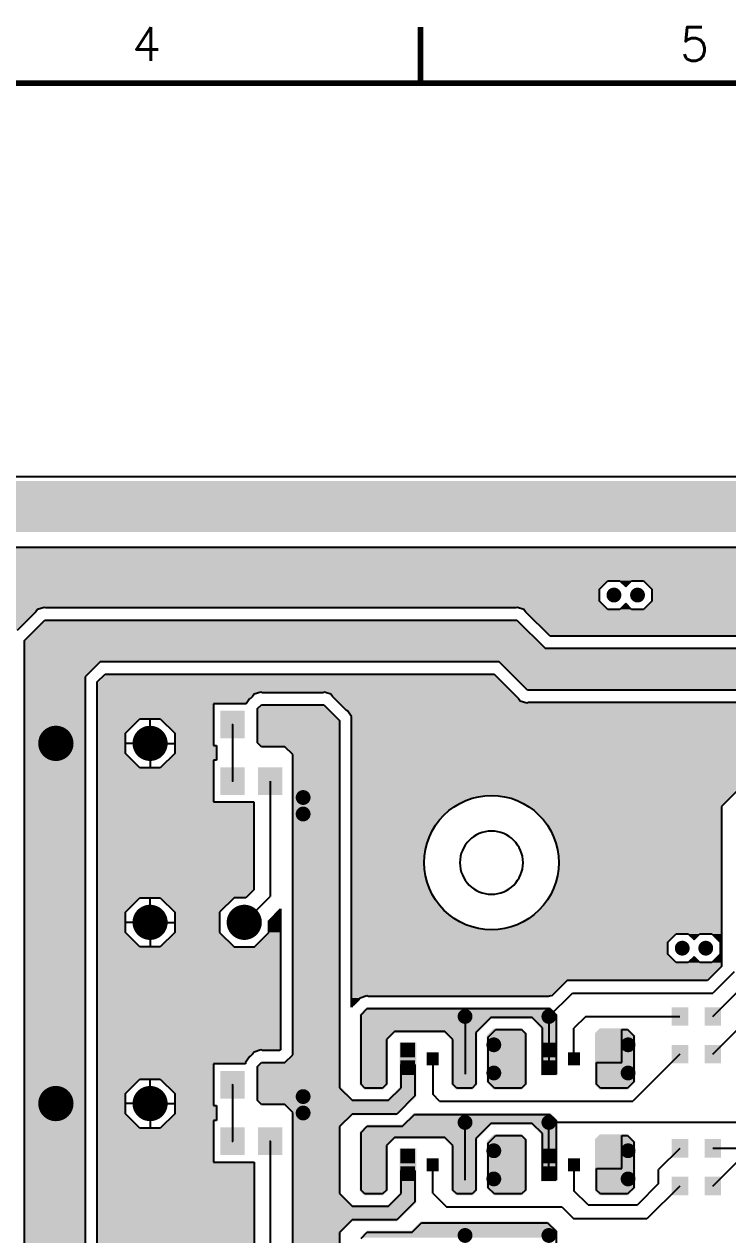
# Model space of a CAD drawing. Extents: x 295 to 953, y 10 to 290.
# Drawn here: x 651.7 to 714.3, y 182.5 to 290.2 of the extents above; entities that cross this region are included whole.
import ezdxf
from ezdxf.enums import TextEntityAlignment as Align

# ---------------------------------------------------------------- set-up
doc = ezdxf.new("R2010")
doc.units = 0
doc.header["$LTSCALE"] = 5
doc.header["$MEASUREMENT"] = 0
doc.layers.get('0').update_dxf_attribs({"linetype": 'CONTINUOUS', "lineweight": 25})
for name, color, linetype in [('L4-BOTTOM_GBR', 6, 'CONTINUOUS'), ('문자', 4, 'CONTINUOUS'), ('테두리', 3, 'CONTINUOUS')]:
    doc.layers.add(name, color=color, linetype=linetype)
doc.styles.get("Standard").update_dxf_attribs({"font": 'simplex.shx'})

# ---------------------------------------------------------------- blocks, each defined once
blk = doc.blocks.new('C')
at = {"layer": '테두리', "const_width": 0.5}
for points in [[(210, 290), (210, 285)], [(15, 285), (15, 15), (405, 15), (405, 285), (15, 285)]]:
    blk.add_lwpolyline(points, dxfattribs=at)
at = {"layer": '문자'}
for s, p in [('4', (185.62, 288.5)), ('5', (234.38, 288.5))]:
    blk.add_text(s, height=3, dxfattribs=at).set_placement(p, align=Align.MIDDLE)

msp = doc.modelspace()

# ---------------------------------------------------------------- linework, layer by layer
at = {"color": 7}
for points, const_width in [([(704.52, 239.44, -1), (703.86, 239.44, -1)], 0.66), ([(706.62, 239.44, -1), (705.96, 239.44, -1)], 0.66), ([(655.31, 226.24, -1), (653.74, 226.24, -1)], 1.57), ([(663.69, 226.24, -1), (662.13, 226.24, -1)], 1.57), ([(670.29, 227.91, -1), (670.2, 227.91, -1)], 0.0838), ([(670.29, 222.88, -1), (670.2, 222.88, -1)], 0.0838), ([(676.86, 221.42, -1), (676.2, 221.42, -1)], 0.66), ([(676.86, 219.95, -1), (676.2, 219.95, -1)], 0.66), ([(663.69, 210.31, -1), (662.13, 210.31, -1)], 1.57), ([(672.07, 210.31, -1), (670.51, 210.31, -1)], 1.57), ([(710.6, 208.01, -1), (709.94, 208.01, -1)], 0.66), ([(712.69, 208.01, -1), (712.03, 208.01, -1)], 0.66), ([(691.27, 201.93, -1), (690.61, 201.93, -1)], 0.66), ([(698.73, 201.93, -1), (698.07, 201.93, -1)], 0.66), ([(693.83, 199.41, -1), (693.17, 199.41, -1)], 0.66), ([(705.78, 199.41, -1), (705.12, 199.41, -1)], 0.66), ([(693.83, 196.9, -1), (693.17, 196.9, -1)], 0.66), ([(705.78, 196.9, -1), (705.12, 196.9, -1)], 0.66), ([(655.31, 194.18, -1), (653.74, 194.18, -1)], 1.57), ([(663.69, 194.18, -1), (662.13, 194.18, -1)], 1.57), ([(670.29, 195.85, -1), (670.2, 195.85, -1)], 0.0838), ([(676.86, 194.8, -1), (676.2, 194.8, -1)], 0.66), ([(676.86, 193.34, -1), (676.2, 193.34, -1)], 0.66), ([(691.27, 192.5, -1), (690.61, 192.5, -1)], 0.66), ([(698.73, 192.5, -1), (698.07, 192.5, -1)], 0.66), ([(670.29, 190.82, -1), (670.2, 190.82, -1)], 0.0838), ([(673.64, 190.82, -1), (673.55, 190.82, -1)], 0.0838), ([(693.83, 189.98, -1), (693.17, 189.98, -1)], 0.66), ([(705.78, 189.98, -1), (705.12, 189.98, -1)], 0.66), ([(693.83, 187.47, -1), (693.17, 187.47, -1)], 0.66), ([(705.78, 187.47, -1), (705.12, 187.47, -1)], 0.66), ([(691.27, 182.44, -1), (690.61, 182.44, -1)], 0.66), ([(698.73, 182.44, -1), (698.07, 182.44, -1)], 0.66)]:
    msp.add_lwpolyline(points, format="xyb", close=True, dxfattribs=dict(at, const_width=const_width))
for points in [[(669.17, 229.15), (669.17, 226.68), (671.32, 229.15), (671.32, 226.68)], [(672.52, 229.15), (672.52, 226.68), (674.67, 229.15), (674.67, 226.68)], [(669.17, 224.12), (669.17, 221.65), (671.32, 224.12), (671.32, 221.65)], [(672.52, 224.12), (672.52, 221.65), (674.67, 224.12), (674.67, 221.65)], [(709.32, 202.75), (709.32, 201.1), (710.8, 202.75), (710.8, 201.1)], [(712.25, 202.75), (712.25, 201.1), (713.73, 202.75), (713.73, 201.1)], [(682.12, 200.59), (682.12, 198.45), (683.6, 200.59), (683.6, 198.45)], [(690.2, 200.59), (690.2, 198.45), (691.69, 200.59), (691.69, 198.45)], [(694.69, 200.59), (694.69, 198.45), (696.17, 200.59), (696.17, 198.45)], [(702.77, 200.59), (702.77, 198.45), (704.26, 200.59), (704.26, 198.45)], [(685.17, 199.6), (685.17, 198.28), (686.49, 199.6), (686.49, 198.28)], [(697.74, 199.6), (697.74, 198.28), (699.06, 199.6), (699.06, 198.28)], [(709.32, 199.4), (709.32, 197.75), (710.8, 199.4), (710.8, 197.75)], [(712.25, 199.4), (712.25, 197.75), (713.73, 199.4), (713.73, 197.75)], [(687.52, 198.73), (687.52, 197.58), (688.59, 198.73), (688.59, 197.58)], [(700.09, 198.73), (700.09, 197.58), (701.16, 198.73), (701.16, 197.58)], [(682.12, 197.87), (682.12, 195.72), (683.6, 197.87), (683.6, 195.72)], [(685.17, 198.03), (685.17, 196.71), (686.49, 198.03), (686.49, 196.71)], [(690.2, 197.87), (690.2, 195.72), (691.69, 197.87), (691.69, 195.72)], [(694.69, 197.87), (694.69, 195.72), (696.17, 197.87), (696.17, 195.72)], [(697.74, 198.03), (697.74, 196.71), (699.06, 198.03), (699.06, 196.71)], [(702.77, 197.87), (702.77, 195.72), (704.26, 197.87), (704.26, 195.72)], [(669.17, 197.09), (669.17, 194.61), (671.32, 197.09), (671.32, 194.61)], [(672.52, 197.09), (672.52, 194.61), (674.67, 197.09), (674.67, 194.61)], [(669.17, 192.06), (669.17, 189.59), (671.32, 192.06), (671.32, 189.59)], [(672.52, 192.06), (672.52, 189.59), (674.67, 192.06), (674.67, 189.59)], [(682.12, 191.16), (682.12, 189.02), (683.6, 191.16), (683.6, 189.02)], [(690.2, 191.16), (690.2, 189.02), (691.69, 191.16), (691.69, 189.02)], [(694.69, 191.16), (694.69, 189.02), (696.17, 191.16), (696.17, 189.02)], [(702.77, 191.16), (702.77, 189.02), (704.26, 191.16), (704.26, 189.02)], [(709.32, 191.02), (709.32, 189.37), (710.8, 191.02), (710.8, 189.37)], [(712.25, 191.02), (712.25, 189.37), (713.73, 191.02), (713.73, 189.37)], [(685.17, 190.17), (685.17, 188.85), (686.49, 190.17), (686.49, 188.85)], [(697.74, 190.17), (697.74, 188.85), (699.06, 190.17), (699.06, 188.85)], [(685.17, 188.6), (685.17, 187.28), (686.49, 188.6), (686.49, 187.28)], [(687.52, 189.3), (687.52, 188.15), (688.59, 189.3), (688.59, 188.15)], [(697.74, 188.6), (697.74, 187.28), (699.06, 188.6), (699.06, 187.28)], [(700.09, 189.3), (700.09, 188.15), (701.16, 189.3), (701.16, 188.15)], [(682.12, 188.44), (682.12, 186.29), (683.6, 188.44), (683.6, 186.29)], [(690.2, 188.44), (690.2, 186.29), (691.69, 188.44), (691.69, 186.29)], [(694.69, 188.44), (694.69, 186.29), (696.17, 188.44), (696.17, 186.29)], [(702.77, 188.44), (702.77, 186.29), (704.26, 188.44), (704.26, 186.29)], [(709.32, 187.67), (709.32, 186.02), (710.8, 187.67), (710.8, 186.02)], [(712.25, 187.67), (712.25, 186.02), (713.73, 187.67), (713.73, 186.02)]]:
    msp.add_solid(points, dxfattribs=at)
at = {"layer": 'L4-BOTTOM_GBR', "color": 7}
for p, q in [((508.78, 250), (868.48, 250)), ((520.38, 243.69), (853.92, 243.69)), ((702.91, 239.97), (703.66, 240.72)), ((703.66, 240.72), (704.72, 240.72)), ((704.72, 240.72), (705.24, 240.2)), ((705.24, 240.2), (705.76, 240.72)), ((705.76, 240.72), (706.82, 240.72)), ((706.82, 240.72), (707.56, 239.97)), ((702.91, 238.91), (702.91, 239.97)), ((707.56, 239.97), (707.56, 238.91)), ((652.89, 238.15), (652.75, 237.96)), ((653.48, 238.34), (652.89, 238.15)), ((653.63, 238.29), (653.48, 238.34)), ((695.45, 238.29), (653.63, 238.29)), ((695.6, 238.34), (695.45, 238.29)), ((696.18, 238.15), (695.6, 238.34)), ((696.32, 237.96), (696.18, 238.15)), ((703.66, 238.16), (702.91, 238.91)), ((704.72, 238.16), (703.66, 238.16)), ((705.24, 238.68), (704.72, 238.16)), ((705.76, 238.16), (705.24, 238.68)), ((706.82, 238.16), (705.76, 238.16)), ((707.56, 238.91), (706.82, 238.16)), ((652.75, 237.96), (651.08, 236.29)), ((651.72, 235.41), (653.53, 237.22)), ((653.53, 237.22), (695.55, 237.22)), ((695.55, 237.22), (698.06, 234.7)), ((698.51, 235.78), (696.32, 237.96)), ((651.72, 157.45), (651.72, 235.41)), ((721.85, 235.78), (698.51, 235.78)), ((698.06, 234.7), (721.95, 234.7)), ((658.46, 233.49), (657.13, 232.16)), ((693.97, 233.49), (658.46, 233.49)), ((696.49, 230.97), (693.97, 233.49)), ((657.13, 232.16), (657.13, 169.61)), ((658.2, 231.71), (658.9, 232.41)), ((658.2, 170.05), (658.2, 231.71)), ((658.9, 232.41), (693.53, 232.41)), ((693.53, 232.41), (695.71, 230.23)), ((672.17, 230.61), (672.03, 230.42)), ((672.76, 230.8), (672.17, 230.61)), ((672.91, 230.75), (672.76, 230.8)), ((678.27, 230.75), (672.91, 230.75)), ((678.42, 230.8), (678.27, 230.75)), ((679, 230.61), (678.42, 230.8)), ((679.14, 230.42), (679, 230.61)), ((721.95, 230.97), (696.49, 230.97)), ((668.55, 229.77), (668.55, 226.06)), ((671.45, 229.77), (668.55, 229.77)), ((671.75, 230.19), (671.45, 229.77)), ((671.83, 230.21), (671.75, 230.19)), ((672.03, 230.42), (671.83, 230.21)), ((672.46, 229.33), (672.81, 229.68)), ((672.81, 229.68), (678.36, 229.68)), ((678.36, 229.68), (679.76, 228.28)), ((680.39, 229.16), (679.14, 230.42)), ((695.71, 230.23), (695.85, 230.04)), ((695.85, 230.04), (696.44, 229.85)), ((696.44, 229.85), (696.59, 229.9)), ((696.59, 229.9), (721.85, 229.9)), ((672.46, 226.29), (672.46, 229.33)), ((680.47, 229.14), (680.39, 229.16)), ((680.83, 228.64), (680.47, 229.14)), ((680.83, 202.75), (680.83, 228.64)), ((660.72, 227.14), (662, 228.42)), ((662, 228.42), (663.81, 228.42)), ((662.91, 226.24), (662.91, 228.42)), ((663.81, 228.42), (665.1, 227.14)), ((670.24, 227.91), (670.24, 222.88)), ((679.76, 228.28), (679.76, 195.59)), ((660.72, 225.33), (660.72, 227.14)), ((665.1, 227.14), (665.1, 225.33)), ((672.81, 225.94), (672.46, 226.29)), ((662.91, 226.24), (660.72, 226.24)), ((662, 224.05), (660.72, 225.33)), ((662.91, 226.24), (662.91, 224.05)), ((662.91, 226.24), (665.1, 226.24)), ((665.1, 225.33), (663.81, 224.05)), ((668.55, 226.06), (668.81, 226.06)), ((668.81, 226.06), (668.81, 224.74)), ((674.9, 225.94), (672.81, 225.94)), ((675.61, 225.24), (674.9, 225.94)), ((675.61, 198.52), (675.61, 225.24)), ((668.55, 224.74), (668.55, 221.03)), ((668.81, 224.74), (668.55, 224.74)), ((717.35, 224.21), (713.76, 220.62)), ((663.81, 224.05), (662, 224.05)), ((673.6, 222.88), (673.6, 212.62)), ((668.55, 221.03), (672.15, 221.03)), ((672.15, 221.03), (672.15, 213.21)), ((689.97, 220.6), (690.47, 220.9)), ((690.47, 220.9), (691.01, 221.15)), ((691.01, 221.15), (691.56, 221.35)), ((691.56, 221.35), (692.13, 221.49)), ((692.13, 221.49), (692.71, 221.58)), ((692.71, 221.58), (693.29, 221.61)), ((693.29, 221.61), (693.88, 221.58)), ((693.88, 221.58), (694.46, 221.49)), ((694.46, 221.49), (695.03, 221.35)), ((695.03, 221.35), (695.58, 221.15)), ((695.58, 221.15), (696.11, 220.9)), ((696.11, 220.9), (696.62, 220.6)), ((688.67, 219.42), (689.06, 219.85)), ((689.06, 219.85), (689.5, 220.25)), ((689.5, 220.25), (689.97, 220.6)), ((696.62, 220.6), (697.09, 220.25)), ((697.09, 220.25), (697.52, 219.85)), ((697.52, 219.85), (697.92, 219.42)), ((713.76, 220.62), (713.76, 206.37)), ((688.02, 218.44), (688.32, 218.95)), ((688.32, 218.95), (688.67, 219.42)), ((697.92, 219.42), (698.27, 218.95)), ((698.27, 218.95), (698.57, 218.44)), ((687.57, 217.36), (687.77, 217.91)), ((687.77, 217.91), (688.02, 218.44)), ((698.57, 218.44), (698.82, 217.91)), ((698.82, 217.91), (699.02, 217.36)), ((687.34, 216.21), (687.43, 216.79)), ((687.43, 216.79), (687.57, 217.36)), ((699.02, 217.36), (699.16, 216.79)), ((699.16, 216.79), (699.25, 216.21)), ((687.31, 215.62), (687.34, 216.21)), ((687.34, 215.04), (687.31, 215.62)), ((699.25, 216.21), (699.28, 215.62)), ((699.28, 215.62), (699.25, 215.04)), ((687.43, 214.46), (687.34, 215.04)), ((687.57, 213.89), (687.43, 214.46)), ((699.16, 214.46), (699.02, 213.89)), ((699.25, 215.04), (699.16, 214.46)), ((687.77, 213.33), (687.57, 213.89)), ((699.02, 213.89), (698.82, 213.33)), ((660.72, 211.22), (662, 212.5)), ((662, 212.5), (663.81, 212.5)), ((662.91, 210.31), (662.91, 212.5)), ((663.81, 212.5), (665.1, 211.22)), ((670.39, 212.5), (669.1, 211.22)), ((671.43, 212.5), (670.39, 212.5)), ((671.29, 210.31), (673.6, 212.62)), ((672.15, 213.21), (671.43, 212.5)), ((688.02, 212.8), (687.77, 213.33)), ((688.32, 212.3), (688.02, 212.8)), ((688.67, 211.83), (688.32, 212.3)), ((698.27, 212.3), (697.92, 211.83)), ((698.57, 212.8), (698.27, 212.3)), ((698.82, 213.33), (698.57, 212.8)), ((660.72, 209.41), (660.72, 211.22)), ((665.1, 211.22), (665.1, 209.41)), ((669.1, 211.22), (669.1, 209.41)), ((673.48, 210.45), (674.53, 211.51)), ((674.53, 211.51), (674.53, 198.97)), ((689.06, 211.39), (688.67, 211.83)), ((689.5, 211), (689.06, 211.39)), ((697.52, 211.39), (697.09, 211)), ((697.92, 211.83), (697.52, 211.39)), ((662.91, 210.31), (660.72, 210.31)), ((662.91, 210.31), (662.91, 208.12)), ((662.91, 210.31), (665.1, 210.31)), ((673.48, 209.41), (673.48, 210.45)), ((689.97, 210.65), (689.5, 211)), ((690.47, 210.35), (689.97, 210.65)), ((691.01, 210.1), (690.47, 210.35)), ((696.11, 210.35), (695.58, 210.1)), ((696.62, 210.65), (696.11, 210.35)), ((697.09, 211), (696.62, 210.65)), ((662, 208.12), (660.72, 209.41)), ((665.1, 209.41), (663.81, 208.12)), ((669.1, 209.41), (670.39, 208.12)), ((672.2, 208.12), (673.48, 209.41)), ((691.56, 209.9), (691.01, 210.1)), ((692.13, 209.75), (691.56, 209.9)), ((692.71, 209.67), (692.13, 209.75)), ((693.29, 209.64), (692.71, 209.67)), ((693.88, 209.67), (693.29, 209.64)), ((694.46, 209.75), (693.88, 209.67)), ((695.03, 209.9), (694.46, 209.75)), ((695.58, 210.1), (695.03, 209.9)), ((708.99, 208.54), (709.74, 209.28)), ((709.74, 209.28), (710.8, 209.28)), ((710.8, 209.28), (711.32, 208.77)), ((711.32, 208.77), (711.83, 209.28)), ((711.83, 209.28), (712.89, 209.28)), ((712.89, 209.28), (713.64, 208.54)), ((663.81, 208.12), (662, 208.12)), ((670.39, 208.12), (672.2, 208.12)), ((708.99, 207.48), (708.99, 208.54)), ((713.64, 208.54), (713.64, 207.48)), ((709.74, 206.73), (708.99, 207.48)), ((711.32, 207.25), (710.8, 206.73)), ((711.83, 206.73), (711.32, 207.25)), ((713.64, 207.48), (712.89, 206.73)), ((710.8, 206.73), (709.74, 206.73)), ((712.89, 206.73), (711.83, 206.73)), ((713.76, 206.37), (712.53, 205.14)), ((714.88, 205.91), (712.99, 204.02)), ((700.03, 205.14), (698.63, 203.73)), ((712.53, 205.14), (700.03, 205.14)), ((712.99, 201.93), (716.34, 205.28)), ((682.19, 203.77), (681.6, 203.57)), ((682.34, 203.72), (682.19, 203.77)), ((698.38, 203.72), (682.34, 203.72)), ((698.53, 203.77), (698.38, 203.72)), ((698.4, 201.93), (700.5, 204.02)), ((698.63, 203.73), (698.53, 203.77)), ((700.5, 204.02), (712.99, 204.02)), ((680.97, 202.95), (680.83, 202.75)), ((681.05, 202.97), (680.97, 202.95)), ((681.46, 203.39), (681.05, 202.97)), ((681.6, 203.57), (681.46, 203.39)), ((681.68, 202.09), (682.24, 202.64)), ((682.24, 202.64), (698.48, 202.64)), ((698.48, 202.64), (699.04, 202.09)), ((712.99, 198.58), (717.6, 203.19)), ((681.68, 195.9), (681.68, 202.09)), ((690.94, 201.93), (690.94, 196.8)), ((693.24, 201.84), (691.91, 200.51)), ((696.91, 201.84), (693.24, 201.84)), ((697.82, 200.93), (696.91, 201.84)), ((698.4, 201.93), (698.4, 197.37)), ((699.04, 202.09), (699.04, 196.81)), ((701.68, 201.93), (700.63, 200.88)), ((701.68, 201.93), (710.06, 201.93)), ((684.65, 200.59), (683.95, 199.88)), ((689.15, 200.59), (684.65, 200.59)), ((689.86, 199.88), (689.15, 200.59)), ((691.91, 200.51), (691.91, 195.9)), ((693, 200.08), (693.67, 200.76)), ((693.67, 200.76), (695.97, 200.76)), ((695.97, 200.76), (696.31, 200.41)), ((697.82, 196.81), (697.82, 200.93)), ((700.63, 198.16), (700.63, 200.88)), ((704.88, 200.76), (705.4, 200.76)), ((704.88, 197.83), (704.88, 200.76)), ((705.4, 200.76), (705.95, 200.2)), ((683.95, 199.88), (683.95, 195.9)), ((689.86, 195.9), (689.86, 199.88)), ((693, 196.11), (693, 200.08)), ((696.31, 200.41), (696.31, 195.9)), ((705.95, 200.2), (705.95, 196.11)), ((671.75, 198.34), (671.39, 197.84)), ((671.83, 198.36), (671.75, 198.34)), ((672.03, 198.57), (671.83, 198.36)), ((672.17, 198.75), (672.03, 198.57)), ((672.76, 198.95), (672.17, 198.75)), ((672.91, 198.9), (672.76, 198.95)), ((674.46, 198.9), (672.91, 198.9)), ((674.53, 198.97), (674.46, 198.9)), ((674.9, 197.82), (675.61, 198.52)), ((710.06, 198.58), (705.87, 194.39)), ((668.55, 197.71), (668.55, 194)), ((671.39, 197.71), (668.55, 197.71)), ((671.39, 197.84), (671.39, 197.71)), ((672.46, 197.48), (672.81, 197.82)), ((672.46, 194.44), (672.46, 197.48)), ((672.81, 197.82), (674.9, 197.82)), ((685.25, 197.66), (686.46, 197.66)), ((685.25, 195.59), (685.25, 197.66)), ((686.46, 197.66), (686.46, 194.86)), ((688.06, 198.16), (688.06, 195.01)), ((702.64, 197.83), (704.88, 197.83)), ((702.64, 195.9), (702.64, 197.83)), ((660.72, 195.08), (662, 196.36)), ((662, 196.36), (663.81, 196.36)), ((662.91, 194.18), (662.91, 196.36)), ((663.81, 196.36), (665.1, 195.08)), ((693.55, 195.56), (693, 196.11)), ((699.04, 196.81), (697.82, 196.81)), ((705.95, 196.11), (705.4, 195.56)), ((660.72, 193.27), (660.72, 195.08)), ((665.1, 195.08), (665.1, 193.27)), ((670.24, 195.85), (670.24, 190.82)), ((679.76, 195.59), (680.88, 194.47)), ((682.03, 195.56), (681.68, 195.9)), ((683.6, 195.56), (682.03, 195.56)), ((683.95, 195.9), (683.6, 195.56)), ((684.12, 194.47), (685.25, 195.59)), ((690.2, 195.56), (689.86, 195.9)), ((691.57, 195.56), (690.2, 195.56)), ((691.91, 195.9), (691.57, 195.56)), ((695.97, 195.56), (693.55, 195.56)), ((696.31, 195.9), (695.97, 195.56)), ((702.98, 195.56), (702.64, 195.9)), ((705.4, 195.56), (702.98, 195.56)), ((662.91, 194.18), (660.72, 194.18)), ((662.91, 194.18), (662.91, 191.99)), ((662.91, 194.18), (665.1, 194.18)), ((668.55, 194), (668.81, 194)), ((668.81, 194), (668.81, 192.68)), ((672.81, 194.09), (672.46, 194.44)), ((674.9, 194.09), (672.81, 194.09)), ((675.61, 193.39), (674.9, 194.09)), ((680.88, 194.47), (684.12, 194.47)), ((686.46, 194.86), (684.86, 193.25)), ((688.68, 194.39), (688.06, 195.01)), ((688.68, 194.39), (705.87, 194.39)), ((662, 191.99), (660.72, 193.27)), ((665.1, 193.27), (663.81, 191.99)), ((675.61, 169.4), (675.61, 193.39)), ((680.88, 193.25), (679.76, 192.13)), ((684.86, 193.25), (680.88, 193.25)), ((685.38, 192.17), (686.43, 193.21)), ((686.43, 193.21), (698.48, 193.21)), ((698.48, 193.21), (699.04, 192.66)), ((663.81, 191.99), (662, 191.99)), ((668.55, 192.68), (668.55, 188.97)), ((668.81, 192.68), (668.55, 192.68)), ((679.76, 192.13), (679.76, 186.16)), ((681.68, 191.61), (682.24, 192.17)), ((682.24, 192.17), (685.38, 192.17)), ((690.94, 187.37), (690.94, 192.5)), ((693.24, 192.41), (691.91, 191.08)), ((696.91, 192.41), (693.24, 192.41)), ((697.82, 191.5), (696.91, 192.41)), ((725.15, 192.5), (698.4, 192.5)), ((698.4, 187.94), (698.4, 192.5)), ((699.04, 192.66), (699.04, 187.38)), ((673.6, 190.82), (673.6, 180.55)), ((681.68, 186.47), (681.68, 191.61)), ((684.65, 191.16), (683.95, 190.45)), ((689.15, 191.16), (684.65, 191.16)), ((689.86, 190.45), (689.15, 191.16)), ((691.91, 191.08), (691.91, 186.47)), ((693, 190.65), (693.67, 191.33)), ((693.67, 191.33), (695.97, 191.33)), ((695.97, 191.33), (696.31, 190.98)), ((696.31, 190.98), (696.31, 186.47)), ((697.82, 187.38), (697.82, 191.5)), ((704.88, 191.33), (705.4, 191.33)), ((704.88, 188.4), (704.88, 191.33)), ((705.4, 191.33), (705.95, 190.77)), ((705.95, 190.77), (705.95, 186.68)), ((683.95, 190.45), (683.95, 186.47)), ((689.86, 186.47), (689.86, 190.45)), ((693, 186.68), (693, 190.65)), ((710.06, 190.19), (708.17, 188.31)), ((724.94, 190.19), (712.99, 190.19)), ((668.55, 188.97), (672.16, 188.97)), ((672.16, 188.97), (672.16, 181.15)), ((688.06, 186.21), (688.06, 188.73)), ((700.63, 188.73), (700.63, 186.42)), ((712.99, 186.84), (715.09, 188.94)), ((685.25, 188.23), (686.46, 188.23)), ((685.25, 186.16), (685.25, 188.23)), ((686.46, 188.23), (686.46, 185.43)), ((702.64, 188.4), (704.88, 188.4)), ((702.64, 186.47), (702.64, 188.4)), ((708.17, 187.05), (708.17, 188.31)), ((682.03, 186.13), (681.68, 186.47)), ((683.95, 186.47), (683.6, 186.13)), ((690.2, 186.13), (689.86, 186.47)), ((691.91, 186.47), (691.57, 186.13)), ((693.55, 186.13), (693, 186.68)), ((696.31, 186.47), (695.97, 186.13)), ((699.04, 187.38), (697.82, 187.38)), ((701.89, 185.16), (700.63, 186.42)), ((702.98, 186.13), (702.64, 186.47)), ((705.95, 186.68), (705.4, 186.13)), ((708.17, 187.05), (706.29, 185.16)), ((710.06, 186.84), (707.12, 183.91)), ((679.76, 186.16), (680.88, 185.04)), ((683.6, 186.13), (682.03, 186.13)), ((684.12, 185.04), (685.25, 186.16)), ((686.46, 185.43), (684.86, 183.82)), ((688.06, 186.21), (689.31, 184.96)), ((691.57, 186.13), (690.2, 186.13)), ((695.97, 186.13), (693.55, 186.13)), ((705.4, 186.13), (702.98, 186.13)), ((680.88, 185.04), (684.12, 185.04)), ((699.58, 184.96), (689.31, 184.96)), ((699.58, 184.96), (700.63, 183.91)), ((701.89, 185.16), (706.29, 185.16)), ((680.88, 183.82), (679.76, 182.7)), ((684.86, 183.82), (680.88, 183.82)), ((686.22, 182.74), (687.06, 183.57)), ((687.06, 183.57), (698.27, 183.57)), ((698.27, 183.57), (699.04, 182.81)), ((707.12, 183.91), (700.63, 183.91)), ((679.76, 182.7), (679.76, 175.68)), ((681.68, 182.18), (682.24, 182.74)), ((682.24, 182.74), (686.22, 182.74)), ((699.04, 182.81), (699.04, 177.12))]:
    msp.add_line(p, q, dxfattribs=at)
for start, end in [(0, 180), (180, 0)]:
    msp.add_arc((693.29, 215.62), 2.81, start, end, dxfattribs=at)
for points in [[(868.07, 246.53), (868.07, 249.18), (505.89, 246.53), (508.53, 249.18)], [(868.07, 249.18), (867.65, 249.59), (508.53, 249.18), (508.94, 249.59)], [(867.65, 249.59), (867.65, 249.59), (508.94, 249.59), (867.65, 249.59)], [(868.07, 245.05), (868.07, 246.53), (505.89, 245.05), (505.89, 246.53)], [(868.07, 245.05), (868.07, 245.05), (856.52, 245.05), (505.89, 245.05)], [(853.92, 243.44), (853.92, 243.69), (520.13, 243.44), (520.38, 243.69)], [(726.41, 240.95), (726.41, 243.38), (517.64, 240.95), (520.07, 243.38)], [(773.43, 243.38), (773.49, 243.44), (520.07, 243.38), (520.13, 243.44)], [(702.91, 239.97), (703.66, 240.72), (516.66, 239.97), (517.41, 240.72)], [(726.41, 240.72), (726.41, 240.95), (517.41, 240.72), (517.64, 240.95)], [(705.76, 240.72), (705.76, 240.72), (704.72, 240.72), (703.66, 240.72)], [(705.24, 240.2), (705.76, 240.72), (705.24, 240.2), (704.72, 240.72)], [(726.41, 240.72), (726.41, 240.72), (706.82, 240.72), (705.76, 240.72)], [(726.41, 239.97), (726.41, 240.72), (707.56, 239.97), (706.82, 240.72)], [(702.91, 239.39), (702.91, 239.97), (516.08, 239.39), (516.66, 239.97)], [(702.91, 239.2), (702.91, 239.39), (629.34, 239.2), (628.75, 239.39)], [(726.41, 238.91), (726.41, 239.97), (707.56, 238.91), (707.56, 239.97)], [(702.91, 239.01), (702.91, 239.2), (629.48, 239.01), (629.34, 239.2)], [(702.91, 238.91), (702.91, 239.01), (629.58, 238.91), (629.48, 239.01)], [(703.48, 238.34), (702.91, 238.91), (630.14, 238.34), (629.58, 238.91)], [(653.38, 238.31), (653.48, 238.34), (630.18, 238.31), (630.14, 238.34)], [(653.38, 238.31), (653.38, 238.31), (641.95, 238.31), (640.07, 238.31)], [(652.89, 238.15), (653.38, 238.31), (642.11, 238.15), (641.95, 238.31)], [(652.75, 237.96), (652.89, 238.15), (642.3, 237.96), (642.11, 238.15)], [(695.45, 238.29), (695.6, 238.34), (653.63, 238.29), (653.48, 238.34)], [(703.66, 238.16), (703.48, 238.34), (696.15, 238.16), (695.6, 238.34)], [(726.41, 238.15), (726.41, 238.16), (696.18, 238.15), (696.15, 238.16)], [(726.41, 238.02), (726.41, 238.15), (696.28, 238.02), (696.18, 238.15)], [(705.76, 238.16), (705.24, 238.68), (704.72, 238.16), (705.24, 238.68)], [(726.41, 238.16), (726.41, 238.91), (706.82, 238.16), (707.56, 238.91)], [(651.77, 236.98), (652.75, 237.96), (643.28, 236.98), (642.3, 237.96)], [(697.36, 235.41), (695.55, 237.22), (651.72, 235.41), (653.53, 237.22)], [(695.55, 237.22), (695.55, 237.22), (653.53, 237.22), (695.55, 237.22)], [(740.11, 237.96), (740.05, 238.02), (696.32, 237.96), (696.28, 238.02)], [(740.49, 237.58), (740.11, 237.96), (696.7, 237.58), (696.32, 237.96)], [(742.77, 235.83), (742.77, 237.58), (698.46, 235.83), (696.7, 237.58)], [(651.08, 236.29), (651.77, 236.98), (643.28, 236.29), (643.28, 236.98)], [(698.06, 234.7), (697.36, 235.41), (651.72, 234.7), (651.72, 235.41)], [(721.85, 235.78), (722, 235.83), (698.51, 235.78), (698.46, 235.83)], [(722.51, 234.15), (721.95, 234.7), (651.72, 234.15), (651.72, 234.7)], [(722.51, 233.49), (722.51, 234.15), (651.72, 233.49), (651.72, 234.15)], [(657.13, 232.16), (658.46, 233.49), (651.72, 232.16), (651.72, 233.49)], [(722.51, 233.49), (722.51, 233.49), (693.97, 233.49), (658.46, 233.49)], [(722.51, 231.53), (722.51, 233.49), (695.93, 231.53), (693.97, 233.49)], [(657.13, 169.61), (657.13, 232.16), (651.72, 169.61), (651.72, 232.16)], [(694.23, 231.71), (693.53, 232.41), (658.2, 231.71), (658.9, 232.41)], [(695.14, 230.8), (694.23, 231.71), (658.2, 230.8), (658.2, 231.71)], [(693.53, 232.41), (693.53, 232.41), (693.29, 232.41), (693.53, 232.41)], [(672.17, 230.61), (672.76, 230.8), (658.2, 230.61), (658.2, 230.8)], [(672.03, 230.42), (672.17, 230.61), (658.2, 230.42), (658.2, 230.61)], [(678.27, 230.75), (678.42, 230.8), (672.91, 230.75), (672.76, 230.8)], [(695.34, 230.61), (695.14, 230.8), (679, 230.61), (678.42, 230.8)], [(695.52, 230.42), (695.34, 230.61), (679.14, 230.42), (679, 230.61)], [(721.95, 230.97), (722.51, 231.53), (696.49, 230.97), (695.93, 231.53)], [(671.83, 230.21), (672.03, 230.42), (658.2, 230.21), (658.2, 230.42)], [(671.75, 230.19), (671.83, 230.21), (658.2, 230.19), (658.2, 230.21)], [(671.45, 229.77), (671.75, 230.19), (658.2, 229.77), (658.2, 230.19)], [(668.55, 228.42), (668.55, 229.77), (658.2, 228.42), (658.2, 229.77)], [(678.71, 229.33), (678.36, 229.68), (672.46, 229.33), (672.81, 229.68)], [(678.36, 229.68), (678.36, 229.68), (672.81, 229.68), (678.36, 229.68)], [(695.71, 230.23), (695.52, 230.42), (679.33, 230.23), (679.14, 230.42)], [(695.85, 230.04), (695.71, 230.23), (679.52, 230.04), (679.33, 230.23)], [(696.44, 229.85), (695.85, 230.04), (679.71, 229.85), (679.52, 230.04)], [(726.41, 229.16), (726.41, 229.85), (680.39, 229.16), (679.71, 229.85)], [(722, 229.85), (721.85, 229.9), (696.44, 229.85), (696.59, 229.9)], [(721.85, 229.9), (721.85, 229.9), (709.74, 229.9), (721.85, 229.9)], [(679.76, 228.28), (678.71, 229.33), (672.46, 228.28), (672.46, 229.33)], [(726.41, 229.14), (726.41, 229.16), (680.47, 229.14), (680.39, 229.16)], [(726.41, 228.64), (726.41, 229.14), (680.83, 228.64), (680.47, 229.14)], [(726.41, 226.29), (726.41, 228.64), (680.83, 226.29), (680.83, 228.64)], [(660.72, 227.14), (662, 228.42), (658.2, 227.14), (658.2, 228.42)], [(668.55, 228.42), (668.55, 228.42), (663.81, 228.42), (662, 228.42)], [(668.55, 227.14), (668.55, 228.42), (665.1, 227.14), (663.81, 228.42)], [(679.76, 226.29), (679.76, 228.28), (672.46, 226.29), (672.46, 228.28)], [(660.72, 225.33), (660.72, 227.14), (658.2, 225.33), (658.2, 227.14)], [(668.55, 226.06), (668.55, 227.14), (665.1, 226.06), (665.1, 227.14)], [(679.76, 225.94), (679.76, 226.29), (672.81, 225.94), (672.46, 226.29)], [(733.42, 225.93), (733.42, 226.29), (680.83, 225.93), (680.83, 226.29)], [(662, 224.05), (660.72, 225.33), (658.2, 224.05), (658.2, 225.33)], [(668.81, 224.74), (668.81, 225.33), (664.5, 224.74), (665.1, 225.33)], [(668.81, 225.33), (668.81, 226.06), (665.1, 225.33), (665.1, 226.06)], [(679.76, 225.94), (679.76, 225.94), (674.9, 225.94), (672.81, 225.94)], [(679.76, 225.24), (679.76, 225.94), (675.61, 225.24), (674.9, 225.94)], [(679.76, 198.52), (679.76, 225.24), (675.61, 198.52), (675.61, 225.24)], [(733.78, 225.43), (733.42, 225.93), (680.83, 225.43), (680.83, 225.93)], [(733.81, 225.42), (733.78, 225.43), (680.83, 225.42), (680.83, 225.43)], [(731.56, 224.67), (732.31, 225.42), (680.83, 224.67), (680.83, 225.42)], [(668.55, 224.05), (668.55, 224.74), (663.81, 224.05), (664.5, 224.74)], [(731.56, 224.21), (731.56, 224.67), (680.83, 224.21), (680.83, 224.67)], [(714.75, 221.61), (717.35, 224.21), (680.83, 221.61), (680.83, 224.21)], [(668.55, 221.03), (668.55, 224.05), (658.2, 221.03), (658.2, 224.05)], [(668.55, 224.05), (668.55, 224.05), (662, 224.05), (663.81, 224.05)], [(672.15, 213.21), (672.15, 221.03), (658.2, 213.21), (658.2, 221.03)], [(692.71, 221.58), (693.29, 221.61), (680.83, 221.58), (680.83, 221.61)], [(692.13, 221.49), (692.71, 221.58), (680.83, 221.49), (680.83, 221.58)], [(691.56, 221.35), (692.13, 221.49), (680.83, 221.35), (680.83, 221.49)], [(691.01, 221.15), (691.56, 221.35), (680.83, 221.15), (680.83, 221.35)], [(690.47, 220.9), (691.01, 221.15), (680.83, 220.9), (680.83, 221.15)], [(689.97, 220.6), (690.47, 220.9), (680.83, 220.6), (680.83, 220.9)], [(714.72, 221.58), (714.75, 221.61), (693.88, 221.58), (693.29, 221.61)], [(714.63, 221.49), (714.72, 221.58), (694.46, 221.49), (693.88, 221.58)], [(714.49, 221.35), (714.63, 221.49), (695.03, 221.35), (694.46, 221.49)], [(714.29, 221.15), (714.49, 221.35), (695.58, 221.15), (695.03, 221.35)], [(714.04, 220.9), (714.29, 221.15), (696.11, 220.9), (695.58, 221.15)], [(713.76, 220.62), (714.04, 220.9), (696.58, 220.62), (696.11, 220.9)], [(689.5, 220.25), (689.97, 220.6), (680.83, 220.25), (680.83, 220.6)], [(689.06, 219.85), (689.5, 220.25), (680.83, 219.85), (680.83, 220.25)], [(688.67, 219.42), (689.06, 219.85), (680.83, 219.42), (680.83, 219.85)], [(713.76, 220.6), (713.76, 220.62), (696.62, 220.6), (696.58, 220.62)], [(713.76, 220.25), (713.76, 220.6), (697.09, 220.25), (696.62, 220.6)], [(713.76, 219.85), (713.76, 220.25), (697.52, 219.85), (697.09, 220.25)], [(713.76, 219.42), (713.76, 219.85), (697.92, 219.42), (697.52, 219.85)], [(688.32, 218.95), (688.67, 219.42), (680.83, 218.95), (680.83, 219.42)], [(688.02, 218.44), (688.32, 218.95), (680.83, 218.44), (680.83, 218.95)], [(713.76, 218.95), (713.76, 219.42), (698.27, 218.95), (697.92, 219.42)], [(713.76, 218.44), (713.76, 218.95), (698.57, 218.44), (698.27, 218.95)], [(687.77, 217.91), (688.02, 218.44), (680.83, 217.91), (680.83, 218.44)], [(687.57, 217.36), (687.77, 217.91), (680.83, 217.36), (680.83, 217.91)], [(713.76, 217.91), (713.76, 218.44), (698.82, 217.91), (698.57, 218.44)], [(713.76, 217.36), (713.76, 217.91), (699.02, 217.36), (698.82, 217.91)], [(687.43, 216.79), (687.57, 217.36), (680.83, 216.79), (680.83, 217.36)], [(687.34, 216.21), (687.43, 216.79), (680.83, 216.21), (680.83, 216.79)], [(713.76, 216.79), (713.76, 217.36), (699.16, 216.79), (699.02, 217.36)], [(713.76, 216.21), (713.76, 216.79), (699.25, 216.21), (699.16, 216.79)], [(687.31, 215.62), (687.34, 216.21), (680.83, 215.62), (680.83, 216.21)], [(687.34, 215.04), (687.31, 215.62), (680.83, 215.04), (680.83, 215.62)], [(713.76, 215.62), (713.76, 216.21), (699.28, 215.62), (699.25, 216.21)], [(713.76, 215.04), (713.76, 215.62), (699.25, 215.04), (699.28, 215.62)], [(687.43, 214.46), (687.34, 215.04), (680.83, 214.46), (680.83, 215.04)], [(687.57, 213.89), (687.43, 214.46), (680.83, 213.89), (680.83, 214.46)], [(713.76, 213.89), (713.76, 214.46), (699.02, 213.89), (699.16, 214.46)], [(713.76, 214.46), (713.76, 215.04), (699.16, 214.46), (699.25, 215.04)], [(687.77, 213.33), (687.57, 213.89), (680.83, 213.33), (680.83, 213.89)], [(713.76, 213.33), (713.76, 213.89), (698.82, 213.33), (699.02, 213.89)], [(671.43, 212.5), (672.15, 213.21), (658.2, 212.5), (658.2, 213.21)], [(660.72, 211.22), (662, 212.5), (658.2, 211.22), (658.2, 212.5)], [(670.39, 212.5), (670.39, 212.5), (663.81, 212.5), (662, 212.5)], [(669.1, 211.22), (670.39, 212.5), (665.1, 211.22), (663.81, 212.5)], [(688.02, 212.8), (687.77, 213.33), (680.83, 212.8), (680.83, 213.33)], [(688.32, 212.3), (688.02, 212.8), (680.83, 212.3), (680.83, 212.8)], [(688.67, 211.83), (688.32, 212.3), (680.83, 211.83), (680.83, 212.3)], [(713.76, 211.83), (713.76, 212.3), (697.92, 211.83), (698.27, 212.3)], [(713.76, 212.3), (713.76, 212.8), (698.27, 212.3), (698.57, 212.8)], [(713.76, 212.8), (713.76, 213.33), (698.57, 212.8), (698.82, 213.33)], [(660.72, 209.41), (660.72, 211.22), (658.2, 209.41), (658.2, 211.22)], [(669.1, 209.41), (669.1, 211.22), (665.1, 209.41), (665.1, 211.22)], [(674.53, 210.45), (674.53, 211.51), (673.48, 210.45), (674.53, 211.51)], [(689.06, 211.39), (688.67, 211.83), (680.83, 211.39), (680.83, 211.83)], [(689.5, 211), (689.06, 211.39), (680.83, 211), (680.83, 211.39)], [(713.76, 211), (713.76, 211.39), (697.09, 211), (697.52, 211.39)], [(713.76, 211.39), (713.76, 211.83), (697.52, 211.39), (697.92, 211.83)], [(674.53, 209.41), (674.53, 210.45), (673.48, 209.41), (673.48, 210.45)], [(689.97, 210.65), (689.5, 211), (680.83, 210.65), (680.83, 211)], [(690.47, 210.35), (689.97, 210.65), (680.83, 210.35), (680.83, 210.65)], [(691.01, 210.1), (690.47, 210.35), (680.83, 210.1), (680.83, 210.35)], [(713.76, 210.1), (713.76, 210.35), (695.58, 210.1), (696.11, 210.35)], [(713.76, 210.35), (713.76, 210.65), (696.11, 210.35), (696.62, 210.65)], [(713.76, 210.65), (713.76, 211), (696.62, 210.65), (697.09, 211)], [(662, 208.12), (660.72, 209.41), (658.2, 208.12), (658.2, 209.41)], [(670.39, 208.12), (669.1, 209.41), (663.81, 208.12), (665.1, 209.41)], [(674.53, 208.12), (674.53, 209.41), (672.2, 208.12), (673.48, 209.41)], [(691.56, 209.9), (691.01, 210.1), (680.83, 209.9), (680.83, 210.1)], [(692.13, 209.75), (691.56, 209.9), (680.83, 209.75), (680.83, 209.9)], [(692.71, 209.67), (692.13, 209.75), (680.83, 209.67), (680.83, 209.75)], [(693.29, 209.64), (692.71, 209.67), (680.83, 209.64), (680.83, 209.67)], [(713.76, 209.28), (713.76, 209.64), (680.83, 209.28), (680.83, 209.64)], [(708.99, 208.54), (709.74, 209.28), (680.83, 208.54), (680.83, 209.28)], [(713.76, 209.64), (713.76, 209.67), (693.29, 209.64), (693.88, 209.67)], [(713.76, 209.67), (713.76, 209.75), (693.88, 209.67), (694.46, 209.75)], [(713.76, 209.75), (713.76, 209.9), (694.46, 209.75), (695.03, 209.9)], [(713.76, 209.9), (713.76, 210.1), (695.03, 209.9), (695.58, 210.1)], [(711.83, 209.28), (711.83, 209.28), (710.8, 209.28), (709.74, 209.28)], [(711.32, 208.77), (711.83, 209.28), (711.32, 208.77), (710.8, 209.28)], [(713.76, 209.28), (713.76, 209.28), (712.89, 209.28), (711.83, 209.28)], [(713.76, 208.54), (713.76, 209.28), (713.64, 208.54), (712.89, 209.28)], [(674.53, 198.97), (674.53, 208.12), (658.2, 198.97), (658.2, 208.12)], [(674.53, 208.12), (674.53, 208.12), (662, 208.12), (663.81, 208.12)], [(708.99, 207.48), (708.99, 208.54), (680.83, 207.48), (680.83, 208.54)], [(713.76, 207.48), (713.76, 208.54), (713.64, 207.48), (713.64, 208.54)], [(709.74, 206.73), (708.99, 207.48), (680.83, 206.73), (680.83, 207.48)], [(711.83, 206.73), (711.32, 207.25), (710.8, 206.73), (711.32, 207.25)], [(713.76, 206.73), (713.76, 207.48), (712.89, 206.73), (713.64, 207.48)], [(713.76, 206.37), (713.76, 206.73), (680.83, 206.37), (680.83, 206.73)], [(712.53, 205.14), (713.76, 206.37), (680.83, 205.14), (680.83, 206.37)], [(698.66, 203.77), (700.03, 205.14), (680.83, 203.77), (680.83, 205.14)], [(681.6, 203.57), (682.19, 203.77), (680.83, 203.57), (680.83, 203.77)], [(698.38, 203.72), (698.53, 203.77), (682.34, 203.72), (682.19, 203.77)], [(698.63, 203.73), (698.66, 203.77), (698.63, 203.73), (698.53, 203.77)], [(681.46, 203.39), (681.6, 203.57), (680.83, 203.39), (680.83, 203.57)], [(681.05, 202.97), (681.46, 203.39), (680.83, 202.97), (680.83, 203.39)], [(680.97, 202.95), (681.05, 202.97), (680.83, 202.95), (680.83, 202.97)], [(680.83, 202.75), (680.97, 202.95), (680.83, 202.75), (680.83, 202.95)], [(699.16, 202.14), (698.53, 202.77), (681.56, 202.14), (682.19, 202.77)], [(698.53, 202.77), (698.53, 202.77), (682.19, 202.77), (698.53, 202.77)], [(699.16, 201.72), (699.16, 202.14), (681.56, 201.72), (681.56, 202.14)], [(692.04, 200.46), (693.29, 201.72), (681.56, 200.46), (681.56, 201.72)], [(699.16, 201.72), (699.16, 201.72), (696.86, 201.72), (693.29, 201.72)], [(699.16, 200.88), (699.16, 201.72), (697.69, 200.88), (696.86, 201.72)], [(684.07, 199.83), (684.7, 200.46), (681.56, 199.83), (681.56, 200.46)], [(692.04, 200.46), (692.04, 200.46), (689.1, 200.46), (684.7, 200.46)], [(692.04, 199.83), (692.04, 200.46), (689.73, 199.83), (689.1, 200.46)], [(696.44, 200.25), (696.44, 200.46), (692.87, 200.25), (693.08, 200.46)], [(696.44, 200.46), (696.02, 200.88), (693.08, 200.46), (693.5, 200.88)], [(696.02, 200.88), (696.02, 200.88), (693.5, 200.88), (696.02, 200.88)], [(699.16, 196.69), (699.16, 200.88), (697.69, 196.69), (697.69, 200.88)], [(705.87, 200.46), (705.45, 200.88), (702.51, 200.46), (702.93, 200.88)], [(706.08, 200.25), (705.87, 200.46), (702.51, 200.25), (702.51, 200.46)], [(705.45, 200.88), (705.45, 200.88), (702.93, 200.88), (705.45, 200.88)], [(684.07, 195.85), (684.07, 199.83), (681.56, 195.85), (681.56, 199.83)], [(686.59, 195.64), (686.59, 199.62), (685.12, 195.64), (685.12, 199.62)], [(686.59, 199.62), (686.59, 199.62), (685.12, 199.62), (686.59, 199.62)], [(692.04, 195.85), (692.04, 199.83), (689.73, 195.85), (689.73, 199.83)], [(696.44, 196.06), (696.44, 200.25), (692.87, 196.06), (692.87, 200.25)], [(706.08, 196.06), (706.08, 200.25), (702.51, 196.06), (702.51, 200.25)], [(674.51, 198.95), (674.53, 198.97), (658.2, 198.95), (658.2, 198.97)], [(672.17, 198.75), (672.76, 198.95), (658.2, 198.75), (658.2, 198.95)], [(672.03, 198.57), (672.17, 198.75), (658.2, 198.57), (658.2, 198.75)], [(671.83, 198.36), (672.03, 198.57), (658.2, 198.36), (658.2, 198.57)], [(671.75, 198.34), (671.83, 198.36), (658.2, 198.34), (658.2, 198.36)], [(671.39, 197.84), (671.75, 198.34), (658.2, 197.84), (658.2, 198.34)], [(674.46, 198.9), (674.51, 198.95), (672.91, 198.9), (672.76, 198.95)], [(679.76, 197.82), (679.76, 198.52), (674.9, 197.82), (675.61, 198.52)], [(671.39, 197.71), (671.39, 197.84), (658.2, 197.71), (658.2, 197.84)], [(668.55, 196.36), (668.55, 197.71), (658.2, 196.36), (658.2, 197.71)], [(679.76, 197.48), (679.76, 197.82), (672.46, 197.48), (672.81, 197.82)], [(679.76, 195.77), (679.76, 197.48), (672.46, 195.77), (672.46, 197.48)], [(679.76, 197.82), (679.76, 197.82), (672.81, 197.82), (674.9, 197.82)], [(660.72, 195.08), (662, 196.36), (658.2, 195.08), (658.2, 196.36)], [(668.55, 196.36), (668.55, 196.36), (663.81, 196.36), (662, 196.36)], [(668.55, 195.08), (668.55, 196.36), (665.1, 195.08), (663.81, 196.36)], [(660.72, 193.27), (660.72, 195.08), (658.2, 193.27), (658.2, 195.08)], [(668.55, 194), (668.55, 195.08), (665.1, 194), (665.1, 195.08)], [(680.93, 194.59), (679.76, 195.77), (672.46, 194.59), (672.46, 195.77)], [(683.65, 195.43), (684.07, 195.85), (681.98, 195.43), (681.56, 195.85)], [(686.59, 194.8), (686.59, 195.64), (684.28, 194.8), (685.12, 195.64)], [(691.62, 195.43), (692.04, 195.85), (690.15, 195.43), (689.73, 195.85)], [(696.44, 195.85), (696.44, 196.06), (693.08, 195.85), (692.87, 196.06)], [(696.02, 195.43), (696.44, 195.85), (693.5, 195.43), (693.08, 195.85)], [(705.87, 195.85), (706.08, 196.06), (702.51, 195.85), (702.51, 196.06)], [(705.45, 195.43), (705.87, 195.85), (702.93, 195.43), (702.51, 195.85)], [(668.81, 193.27), (668.81, 194), (665.1, 193.27), (665.1, 194)], [(686.22, 194.44), (686.38, 194.59), (672.46, 194.44), (672.46, 194.59)], [(685.87, 194.09), (686.22, 194.44), (672.81, 194.09), (672.46, 194.44)], [(685.87, 194.09), (685.87, 194.09), (674.9, 194.09), (672.81, 194.09)], [(685.17, 193.39), (685.87, 194.09), (675.61, 193.39), (674.9, 194.09)], [(686.38, 194.59), (686.59, 194.8), (684.07, 194.59), (684.28, 194.8)], [(662, 191.99), (660.72, 193.27), (658.2, 191.99), (658.2, 193.27)], [(668.81, 192.68), (668.81, 193.27), (664.5, 192.68), (665.1, 193.27)], [(684.91, 193.13), (685.17, 193.39), (675.61, 193.13), (675.61, 193.39)], [(679.76, 191.96), (680.93, 193.13), (675.61, 191.96), (675.61, 193.13)], [(699.16, 192.71), (698.53, 193.34), (685.75, 192.71), (686.38, 193.34)], [(698.53, 193.34), (698.53, 193.34), (686.38, 193.34), (698.53, 193.34)], [(668.55, 188.97), (668.55, 191.99), (658.2, 188.97), (658.2, 191.99)], [(668.55, 191.99), (668.55, 191.99), (662, 191.99), (663.81, 191.99)], [(668.55, 191.99), (668.55, 192.68), (663.81, 191.99), (664.5, 192.68)], [(679.76, 186.34), (679.76, 191.96), (675.61, 186.34), (675.61, 191.96)], [(692.67, 191.66), (693.29, 192.29), (681.56, 191.66), (682.19, 192.29)], [(693.29, 192.29), (693.29, 192.29), (682.19, 192.29), (685.33, 192.29)], [(699.16, 192.29), (699.16, 192.71), (685.33, 192.29), (685.75, 192.71)], [(699.16, 192.29), (699.16, 192.29), (696.86, 192.29), (693.29, 192.29)], [(699.16, 191.45), (699.16, 192.29), (697.69, 191.45), (696.86, 192.29)], [(692.04, 191.03), (692.67, 191.66), (681.56, 191.03), (681.56, 191.66)], [(684.07, 190.4), (684.7, 191.03), (681.56, 190.4), (681.56, 191.03)], [(692.04, 191.03), (692.04, 191.03), (689.1, 191.03), (684.7, 191.03)], [(692.04, 190.4), (692.04, 191.03), (689.73, 190.4), (689.1, 191.03)], [(696.44, 190.82), (696.44, 191.03), (692.87, 190.82), (693.08, 191.03)], [(696.44, 186.63), (696.44, 190.82), (692.87, 186.63), (692.87, 190.82)], [(696.44, 191.03), (696.02, 191.45), (693.08, 191.03), (693.5, 191.45)], [(696.02, 191.45), (696.02, 191.45), (693.5, 191.45), (696.02, 191.45)], [(699.16, 187.26), (699.16, 191.45), (697.69, 187.26), (697.69, 191.45)], [(705.87, 191.03), (705.45, 191.45), (702.51, 191.03), (702.93, 191.45)], [(706.08, 190.82), (705.87, 191.03), (702.51, 190.82), (702.51, 191.03)], [(706.08, 186.63), (706.08, 190.82), (702.51, 186.63), (702.51, 190.82)], [(705.45, 191.45), (705.45, 191.45), (702.93, 191.45), (705.45, 191.45)], [(684.07, 186.42), (684.07, 190.4), (681.56, 186.42), (681.56, 190.4)], [(686.59, 186.21), (686.59, 190.19), (685.12, 186.21), (685.12, 190.19)], [(686.59, 190.19), (686.59, 190.19), (685.12, 190.19), (686.59, 190.19)], [(692.04, 186.42), (692.04, 190.4), (689.73, 186.42), (689.73, 190.4)], [(672.16, 181.15), (672.16, 188.97), (658.2, 181.15), (658.2, 188.97)], [(683.65, 186), (684.07, 186.42), (681.98, 186), (681.56, 186.42)], [(691.62, 186), (692.04, 186.42), (690.15, 186), (689.73, 186.42)], [(696.44, 186.42), (696.44, 186.63), (693.08, 186.42), (692.87, 186.63)], [(696.02, 186), (696.44, 186.42), (693.5, 186), (693.08, 186.42)], [(705.87, 186.42), (706.08, 186.63), (702.51, 186.42), (702.51, 186.63)], [(705.45, 186), (705.87, 186.42), (702.93, 186), (702.51, 186.42)], [(680.93, 185.16), (679.76, 186.34), (675.61, 185.16), (675.61, 186.34)], [(686.38, 185.16), (686.59, 185.37), (684.07, 185.16), (684.28, 185.37)], [(686.59, 185.37), (686.59, 186.21), (684.28, 185.37), (685.12, 186.21)], [(684.91, 183.7), (686.38, 185.16), (675.61, 183.7), (675.61, 185.16)], [(679.76, 182.53), (680.93, 183.7), (675.61, 182.53), (675.61, 183.7)], [(699.16, 182.86), (698.32, 183.7), (686.17, 182.86), (687.01, 183.7)], [(698.32, 183.7), (698.32, 183.7), (687.01, 183.7), (698.32, 183.7)], [(679.76, 175.86), (679.76, 182.53), (675.61, 175.86), (675.61, 182.53)], [(699.16, 182.23), (699.16, 182.86), (681.56, 182.23), (682.19, 182.86)], [(699.16, 182.86), (699.16, 182.86), (682.19, 182.86), (686.17, 182.86)]]:
    msp.add_solid(points, dxfattribs=at)

# ---------------------------------------------------------------- block references
msp.add_blockref('C', (476.98, 0))

doc.saveas('drawing.dxf')
